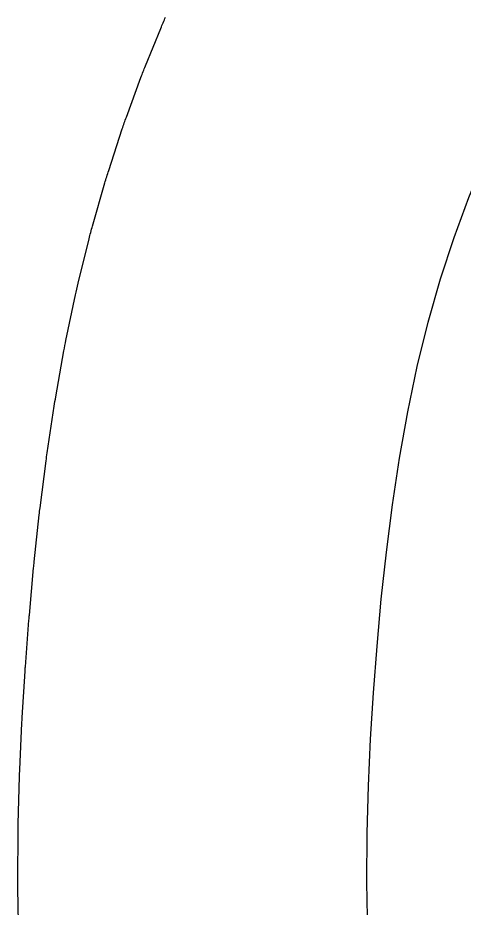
# Model space of a CAD drawing. Extents: x 13 to 113, y 0 to 127.
# Drawn here: x 12.59 to 33.22, y 60.98 to 102.17 of the extents above; entities that cross this region are included whole.
import ezdxf

# ---------------------------------------------------------------- set-up
doc = ezdxf.new("R2010")
doc.units = 0
doc.layers.add('Layer_1', color=7, linetype='CONTINUOUS')

msp = doc.modelspace()

# ---------------------------------------------------------------- linework, layer by layer
at = {"layer": 'Layer_1', "color": 7}
msp.add_lwpolyline([(28.768825, 59.761226), (28.728668, 62.162804), (28.741236, 64.443412), (28.800281, 66.640237), (28.899579, 68.790468), (29.032905, 70.931292), (29.19594, 73.091912), (29.392015, 75.269554), (29.626372, 77.453469), (29.904277, 79.632901), (30.230919, 81.797091), (30.611602, 83.935284), (31.051523, 86.036725), (31.555969, 88.090657), (32.127253, 90.085809), (32.756296, 92.008854), (33.431072, 93.845943), (34.139587, 95.583233), (34.869824, 97.206877), (35.60981, 98.703033), (36.347513, 100.057853), (37.070952, 101.257492), (37.771035, 102.293695)], dxfattribs=at)
at = {"layer": 'Layer_1', "color": 1}
for points in [[(18.488771, 99.939906), (19.197287, 101.677196)], [(17.608655, 97.57279), (18.283424, 99.40988)], [(16.789799, 95.102865), (17.418841, 97.025908)], [(16.04228, 92.532966), (16.613579, 94.52812)], [(15.380079, 89.885581), (15.884495, 91.939513)], [(14.816833, 87.241927), (15.256769, 89.343367)], [(14.34359, 84.625646), (14.724258, 86.763839)], [(13.947841, 82.041388), (14.274506, 84.205576)], [(13.618782, 79.49456), (13.896679, 81.67399)], [(13.34693, 76.991424), (13.581302, 79.175336)], [(13.123787, 74.539087), (13.319862, 76.716732)], [(12.941499, 72.145537), (13.104527, 74.306153)], [(12.793605, 69.793522), (12.926924, 71.934346)], [(12.680245, 67.38469), (12.77955, 69.534921)], [(12.609822, 64.877022), (12.668867, 67.073847)], [(12.591306, 62.251772), (12.603873, 64.53238)], [(12.633693, 59.491619), (12.593537, 61.893195)]]:
    msp.add_lwpolyline(points, dxfattribs=at)
for points in [[(19.197287, 101.677196), (19.269196, 101.853607), (19.344289, 102.02873), (19.422438, 102.202483)], [(18.283424, 99.40988), (18.348789, 99.587747), (18.417219, 99.76445), (18.488771, 99.939906)], [(17.418841, 97.025908), (17.478853, 97.209323), (17.542114, 97.391646), (17.608655, 97.57279)], [(16.613579, 94.52812), (16.668757, 94.720779), (16.727489, 94.912394), (16.789799, 95.102865)], [(15.884495, 91.939513), (15.933352, 92.138314), (15.985927, 92.336167), (16.04228, 92.532966)], [(15.256769, 89.343367), (15.294769, 89.5248), (15.335862, 89.705565), (15.380079, 89.885581)], [(14.724258, 86.763839), (14.752739, 86.923659), (14.7836, 87.083039), (14.816833, 87.241927)], [(14.274506, 84.205576), (14.2957, 84.345897), (14.318678, 84.485932), (14.34359, 84.625646)], [(13.896679, 81.67399), (13.912295, 81.796649), (13.929325, 81.919123), (13.947841, 82.041388)], [(13.581302, 79.175336), (13.592754, 79.281867), (13.605248, 79.388279), (13.618782, 79.49456)], [(13.319862, 76.716732), (13.328116, 76.808371), (13.337114, 76.899939), (13.34693, 76.991424)], [(13.104527, 74.306153), (13.110476, 74.383843), (13.116797, 74.461491), (13.123787, 74.539087)], [(12.926924, 71.934346), (12.931386, 72.004776), (12.936145, 72.075171), (12.941499, 72.145537)], [(12.77955, 69.534921), (12.783268, 69.621158), (12.788176, 69.707361), (12.793605, 69.793522)], [(12.668867, 67.073847), (12.671842, 67.177496), (12.67556, 67.281115), (12.680245, 67.38469)], [(12.603873, 64.53238), (12.604513, 64.647277), (12.606104, 64.762165), (12.609822, 64.877022)], [(12.593537, 61.893195), (12.591306, 62.01271), (12.590562, 62.132242), (12.591306, 62.251772)]]:
    msp.add_open_spline(points, degree=3, dxfattribs=at)

doc.saveas('drawing.dxf')
